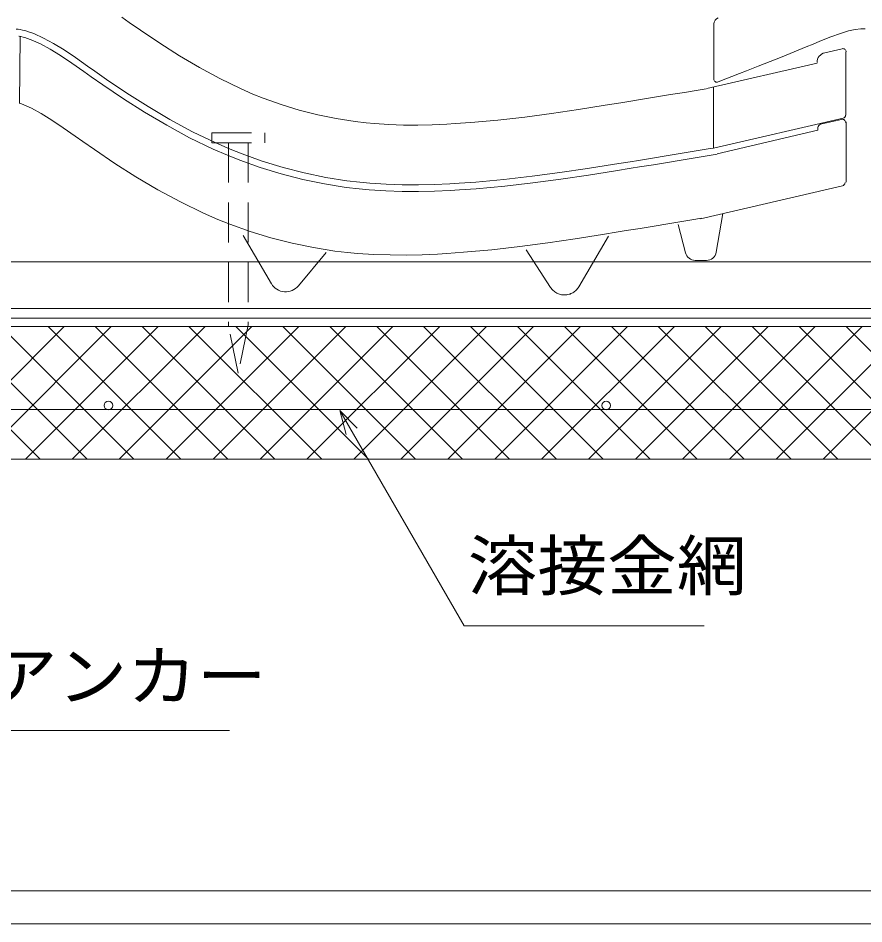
# Model space of a CAD drawing. Units: millimetres, scale not verified. Extents: x -680 to 680, y -301 to 318.
# Drawn here: x -84.1 to 170.8, y -154 to 118.9 of the extents above; entities that cross this region are included whole.
import ezdxf
from ezdxf.enums import TextEntityAlignment as Align

# ---------------------------------------------------------------- set-up
doc = ezdxf.new("R2010")
doc.units = ezdxf.units.MM
doc.header["$LTSCALE"] = 10
doc.linetypes.add('DASHED1', pattern=[1.8, 1.2, -0.6])
doc.linetypes.add('DASHED3', pattern=[4, 3, -1])
for name, color, linetype, lineweight in [('0-0_LAYER001', 4, 'Continuous', 18), ('0-1_LAYER004', 7, 'Continuous', 18), ('0-2_LAYER005', 7, 'Continuous', 18), ('0-3_LAYER006', 1, 'Continuous', 18)]:
    doc.layers.add(name, color=color, linetype=linetype, lineweight=lineweight)
doc.styles.add('ＭＳ ゴシック', font='')
doc.styles.get('ＭＳ ゴシック').set_extended_font_data('MS Gothic')

msp = doc.modelspace()

# ---------------------------------------------------------------- linework, layer by layer
at = {"layer": '0-0_LAYER001'}
for p, q in [((125.58, 117.16), (125.58, 100.63)), ((-83.86, 113.5), (-83.82, 113.5)), ((-83.82, 113.5), (-83.24, 113.38)), ((-83.49, 113.41), (-83.67, 93.24)), ((-83.24, 113.38), (-82.58, 113.22)), ((-82.58, 113.22), (-81.79, 112.99)), ((-81.79, 112.99), (-81.61, 112.93)), ((-81.61, 112.93), (-80.15, 112.4)), ((-80.15, 112.4), (-77.32, 111.13)), ((-77.32, 111.13), (-74.45, 109.58)), ((-74.45, 109.58), (-71.33, 107.65)), ((164.21, 109.7), (158.97, 108.49)), ((-71.33, 107.65), (-67.96, 105.38)), ((165.36, 108.78), (165.36, 89.7)), ((-67.96, 105.38), (-64.34, 102.84)), ((123.4, 97.7), (156.65, 105.4)), ((-64.34, 102.84), (-62.11, 101.27)), ((-62.11, 101.27), (-58.57, 98.81)), ((126.88, 99.68), (133.28, 102.2)), ((-58.57, 98.81), (-52.38, 94.64)), ((125.42, 98.17), (125.42, 79.69)), ((-83.83, 93.37), (-83.08, 93.09)), ((-83.08, 93.09), (-80.11, 91.76)), ((-52.38, 94.64), (-45.97, 90.56)), ((-80.11, 91.76), (-77.13, 90.15)), ((-77.13, 90.15), (-73.93, 88.17)), ((-45.97, 90.56), (-39.33, 86.63)), ((-73.93, 88.17), (-70.51, 85.87)), ((164.5, 88.75), (125.42, 79.69)), ((157.69, 86.94), (164.03, 88.41)), ((165.47, 87.71), (165.47, 69.54)), ((-70.51, 85.87), (-66.87, 83.32)), ((-39.33, 86.63), (-32.44, 82.9)), ((126.6, 78.03), (156.91, 85.13)), ((156.92, 85.97), (156.91, 85.13)), ((-66.87, 83.32), (-64.64, 81.75)), ((-32.44, 82.9), (-25.37, 79.48)), ((-64.64, 81.75), (-61.12, 79.3)), ((-61.12, 79.3), (-54.97, 75.16)), ((-25.37, 79.48), (-21.01, 77.59)), ((-21.01, 77.59), (-17.32, 76.12)), ((115.74, 76.14), (119.94, 76.83)), ((119.94, 76.83), (124.13, 77.53)), ((124.13, 77.53), (126.55, 77.93)), ((-54.97, 75.16), (-48.61, 71.11)), ((-17.32, 76.12), (-11.16, 73.91)), ((-11.16, 73.91), (-4.79, 71.96)), ((100.68, 73.67), (103.13, 74.07)), ((103.13, 74.07), (107.34, 74.75)), ((107.34, 74.75), (111.55, 75.44)), ((111.55, 75.44), (115.74, 76.14)), ((-48.61, 71.11), (-42.03, 67.21)), ((-4.79, 71.96), (1.67, 70.31)), ((79.44, 70.4), (87.74, 71.62)), ((87.74, 71.62), (95.95, 72.9)), ((95.95, 72.9), (100.68, 73.67)), ((1.67, 70.31), (8.22, 68.96)), ((8.22, 68.96), (14.73, 67.93)), ((53.96, 67.53), (62.52, 68.31)), ((62.52, 68.31), (71.03, 69.28)), ((71.03, 69.28), (79.44, 70.4)), ((164.32, 68.4), (121.5, 58.48)), ((-42.03, 67.21), (-35.21, 63.52)), ((14.73, 67.93), (18.66, 67.47)), ((18.66, 67.47), (21.71, 67.19)), ((21.71, 67.19), (26.67, 66.87)), ((26.67, 66.87), (31.64, 66.71)), ((31.64, 66.71), (36.54, 66.7)), ((36.54, 66.7), (41.37, 66.8)), ((41.37, 66.8), (46.09, 67.01)), ((46.09, 67.01), (48.9, 67.17)), ((48.9, 67.17), (53.96, 67.53)), ((-35.21, 63.52), (-28.22, 60.14)), ((-28.22, 60.14), (-23.92, 58.28)), ((-23.92, 58.28), (-20.3, 56.83)), ((111.73, 56.95), (115.93, 57.65)), ((115.93, 57.65), (120.12, 58.34)), ((120.12, 58.34), (121.73, 58.61)), ((126.29, 48.43), (128.22, 60.03)), ((-20.3, 56.83), (-14.21, 54.65)), ((-14.21, 54.65), (-7.93, 52.73)), ((96.68, 54.48), (99.13, 54.88)), ((99.13, 54.88), (103.33, 55.57)), ((103.33, 55.57), (107.54, 56.26)), ((107.54, 56.26), (111.73, 56.95)), ((117.01, 48.16), (114.76, 56.74)), ((-7.78, 38.9), (-16.31, 53.44)), ((-7.93, 52.73), (-1.56, 51.1)), ((75.48, 51.22), (83.76, 52.44)), ((83.76, 52.44), (91.95, 53.72)), ((84.84, 37.97), (93.78, 53.22)), ((91.95, 53.72), (96.68, 54.48)), ((-1.56, 51.1), (4.89, 49.76)), ((4.89, 49.76), (11.32, 48.75)), ((50.11, 48.36), (58.63, 49.14)), ((58.63, 49.14), (67.1, 50.11)), ((67.1, 50.11), (75.48, 51.22)), ((0.39, 38.25), (8.7, 48.32)), ((11.32, 48.75), (15.19, 48.3)), ((15.19, 48.3), (18.19, 48.02)), ((18.19, 48.02), (23.08, 47.71)), ((23.08, 47.71), (27.99, 47.55)), ((27.99, 47.55), (32.84, 47.54)), ((32.84, 47.54), (37.62, 47.64)), ((37.62, 47.64), (42.31, 47.84)), ((42.31, 47.84), (45.08, 48)), ((45.08, 48), (50.11, 48.36)), ((76.34, 37.78), (69.01, 49.09)), ((123.33, 45.92), (119.91, 45.92))]:
    msp.add_line(p, q, dxfattribs=at)
at = {"layer": '0-0_LAYER001', "color": 2, "linetype": 'DASHED1'}
for p, q in [((-20.73, 81.36), (-20.73, 26.21)), ((-14.73, 81.36), (-14.73, 26.46)), ((-17.78, 11.96), (-20.73, 26.21)), ((-14.73, 26.46), (-17.78, 11.96))]:
    msp.add_line(p, q, dxfattribs=at)
at = {"layer": '0-0_LAYER001'}
for points in [[(-52.84, 119.21), (-50.64, 117.65), (-47.27, 115.31), (-41.42, 111.38), (-35.5, 107.6), (-29.47, 104.03), (-23.33, 100.71), (-17.04, 97.67), (-13.32, 96.06), (-10.24, 94.83), (-4.86, 92.9), (0.62, 91.22), (6.18, 89.8)], [(-84.67, 115.62), (-84.06, 115.56), (-83.47, 115.47), (-82.8, 115.33), (-82.06, 115.15), (-81.21, 114.9), (-80.96, 114.82), (-79.39, 114.25), (-76.43, 112.92), (-73.44, 111.31), (-70.25, 109.33), (-66.83, 107.03), (-63.19, 104.48), (-60.96, 102.91), (-57.44, 100.46), (-51.29, 96.32), (-44.92, 92.27), (-38.35, 88.37), (-31.53, 84.68), (-24.54, 81.3), (-20.24, 79.44), (-16.61, 77.99), (-10.53, 75.81), (-4.25, 73.89), (2.12, 72.26)], [(133.31, 102.22), (135.36, 103.03), (138.91, 104.43), (142.48, 105.84), (146.09, 107.27), (149.72, 108.73), (153.38, 110.23), (155.52, 111.11), (157.53, 111.95), (160.79, 113.26), (163.67, 114.32), (166.12, 115.08), (168.11, 115.51), (169.89, 115.7), (170.57, 115.7), (170.49, 115.71), (171.11, 115.65)], [(6.18, 89.8), (11.79, 88.64), (17.45, 87.75), (20.75, 87.36), (23.27, 87.13), (27.63, 86.85), (31.99, 86.71), (36.36, 86.7), (40.72, 86.79), (45.09, 86.98), (47.61, 87.13), (52.34, 87.46), (60.47, 88.21), (68.58, 89.13), (76.67, 90.21), (84.75, 91.39), (92.81, 92.66), (97.49, 93.41), (99.92, 93.81), (104.1, 94.49), (108.29, 95.18), (112.48, 95.87), (116.66, 96.56), (120.85, 97.26), (123.27, 97.66)], [(2.12, 72.26), (8.58, 70.92), (15, 69.91), (18.87, 69.46), (21.87, 69.18), (26.77, 68.87), (31.68, 68.71), (36.52, 68.7), (41.31, 68.8), (45.99, 69.01), (48.77, 69.17), (53.8, 69.52), (62.31, 70.3), (70.78, 71.27), (79.16, 72.38), (87.44, 73.6), (95.64, 74.88), (100.36, 75.64), (102.81, 76.04), (107.02, 76.73), (111.22, 77.42), (115.42, 78.11), (119.61, 78.81), (123.8, 79.5), (125.41, 79.77)]]:
    msp.add_lwpolyline(points, dxfattribs=at)
at = {"layer": '0-0_LAYER001', "color": 2, "linetype": 'DASHED1'}
for points in [[(-25.73, 84.36), (-9.73, 84.36), (-9.73, 81.36)], [(-25.73, 84.36), (-25.73, 81.36), (-9.73, 81.36)]]:
    msp.add_lwpolyline(points, dxfattribs=at)
at = {"layer": '0-0_LAYER001'}
for centre, radius, start, end in [((127.58, 117.16), 2, 111.749, 180), ((164.44, 108.73), 1, 359.5, 103.0288), ((159.65, 105.57), 3, 103.0288, 179.5), ((126.52, 100.61), 1, 179.5, 291.5317), ((164.25, 87.44), 1, 359.5, 103.083), ((164.27, 89.72), 1, 283.045, 359.5), ((157.92, 85.97), 1, 103.083, 179.5), ((164.09, 69.37), 1, 283.045, 359.5), ((119.91, 48.92), 3, 194.6764, 270), ((123.33, 48.92), 3, 270, 350.5377), ((-3.47, 41.44), 5, 210.4258, 320.47)]:
    msp.add_arc(centre, radius, start, end, dxfattribs=at)
at = {"layer": '0-0_LAYER001', "linetype": 'DASHED1'}
msp.add_arc((80.53, 40.5), 5, 212.9399, 329.6172, dxfattribs=at)
at = {"layer": '0-1_LAYER004'}
for p, q in [((-265.62, 45.46), (679.74, 45.46)), ((679.74, 31.46), (-265.62, 31.46)), ((-265.62, 28.46), (679.74, 28.46)), ((679.33, 25.98), (-232.85, 25.98)), ((12.82, 0.7), (14.76, -6.54)), ((12.82, 0.7), (18.12, -4.6)), ((12.82, 0.7), (50.28, -64.19)), ((-307.28, -14.02), (679.74, -14.02)), ((50.28, -64.19), (122.63, -64.19)), ((-96.07, -95.76), (-20.43, -95.76)), ((679.74, -144.02), (-297.28, -144.02))]:
    msp.add_line(p, q, dxfattribs=at)
at = {"layer": '0-1_LAYER004', "color": 2}
for p, q in [((-265.62, 31.46), (679.74, 31.46)), ((-232.28, 25.98), (679.74, 25.98))]:
    msp.add_line(p, q, dxfattribs=at)
at = {"layer": '0-1_LAYER004', "color": 2, "linetype": 'DASHED3'}
msp.add_line((-265.62, 28.46), (679.74, 28.46), dxfattribs=at)
at = {"layer": '0-1_LAYER004', "color": 3}
msp.add_line((-212.38, 0.98), (679.74, 0.98), dxfattribs=at)
at = {"layer": '0-1_LAYER004', "color": 2, "linetype": 'DASHED1'}
msp.add_line((-297.28, -144.02), (679.74, -144.02), dxfattribs=at)
at = {"layer": '0-1_LAYER004', "color": 2}
for points in [[(14.76, -6.54), (12.82, 0.7), (18.12, -4.6)], [(12.82, 0.7), (50.28, -64.19), (110.28, -64.19)], [(-120.7, -53.1), (-96.07, -95.76), (-36.07, -95.76)], [(-307.28, -144.02), (-297.28, -144.02), (-297.28, -154.02), (679.74, -154.02)]]:
    msp.add_lwpolyline(points, dxfattribs=at)
at = {"layer": '0-1_LAYER004'}
msp.add_lwpolyline([(-297.28, -144.02), (-297.28, -154.02), (679.74, -154.02)], dxfattribs=at)
at = {"layer": '0-1_LAYER004', "color": 3}
for centre in [(-56.9, 2.21), (93.1, 2.21)]:
    msp.add_circle(centre, 1.3, dxfattribs=at)
at = {"layer": '0-3_LAYER006', "color": 2}
for p, q in [((-265.62, 45.46), (679.74, 45.46)), ((-307.28, -14.02), (679.74, -14.02))]:
    msp.add_line(p, q, dxfattribs=at)
at = {"layer": '0-3_LAYER006'}
for p, q in [((-117.46, 25.98), (-77.46, -14.02)), ((-110.2, -14.02), (-70.2, 25.98)), ((-103.32, 25.98), (-63.32, -14.02)), ((-96.06, -14.02), (-56.06, 25.98)), ((-89.18, 25.98), (-49.18, -14.02)), ((-81.92, -14.02), (-41.92, 25.98)), ((-75.03, 25.98), (-35.03, -14.02)), ((-67.77, -14.02), (-27.77, 25.98)), ((-60.89, 25.98), (-20.89, -14.02)), ((-53.63, -14.02), (-13.63, 25.98)), ((-46.75, 25.98), (-6.75, -14.02)), ((-39.49, -14.02), (0.51, 25.98)), ((-32.61, 25.98), (7.39, -14.02)), ((-25.35, -14.02), (14.65, 25.98)), ((-18.47, 25.98), (21.53, -14.02)), ((-11.21, -14.02), (28.79, 25.98)), ((-4.32, 25.98), (35.68, -14.02)), ((2.94, -14.02), (42.94, 25.98)), ((9.82, 25.98), (49.82, -14.02)), ((17.08, -14.02), (57.08, 25.98)), ((23.96, 25.98), (63.96, -14.02)), ((31.22, -14.02), (71.22, 25.98)), ((38.1, 25.98), (78.1, -14.02)), ((45.36, -14.02), (85.36, 25.98)), ((52.24, 25.98), (92.24, -14.02)), ((59.51, -14.02), (99.51, 25.98)), ((66.39, 25.98), (106.39, -14.02)), ((73.65, -14.02), (113.65, 25.98)), ((80.53, 25.98), (120.53, -14.02)), ((87.79, -14.02), (127.79, 25.98)), ((94.67, 25.98), (134.67, -14.02)), ((101.93, -14.02), (141.93, 25.98)), ((108.81, 25.98), (148.81, -14.02)), ((116.07, -14.02), (156.07, 25.98)), ((122.96, 25.98), (162.96, -14.02)), ((130.22, -14.02), (170.22, 25.98)), ((137.1, 25.98), (177.1, -14.02)), ((144.36, -14.02), (184.36, 25.98)), ((151.24, 25.98), (191.24, -14.02)), ((158.5, -14.02), (198.5, 25.98)), ((165.38, 25.98), (205.38, -14.02))]:
    msp.add_line(p, q, dxfattribs=at)

# ---------------------------------------------------------------- texts
at = {"layer": '0-2_LAYER005', "style": 'ＭＳ ゴシック', "width": 1.05}
for s, p in [('溶接金網', (51.41, -57.82)), ('アンカー', (-93.23, -91.04))]:
    msp.add_text(s, height=14.66, dxfattribs=at).set_placement(p, align=Align.BOTTOM_LEFT)

doc.saveas('drawing.dxf')
